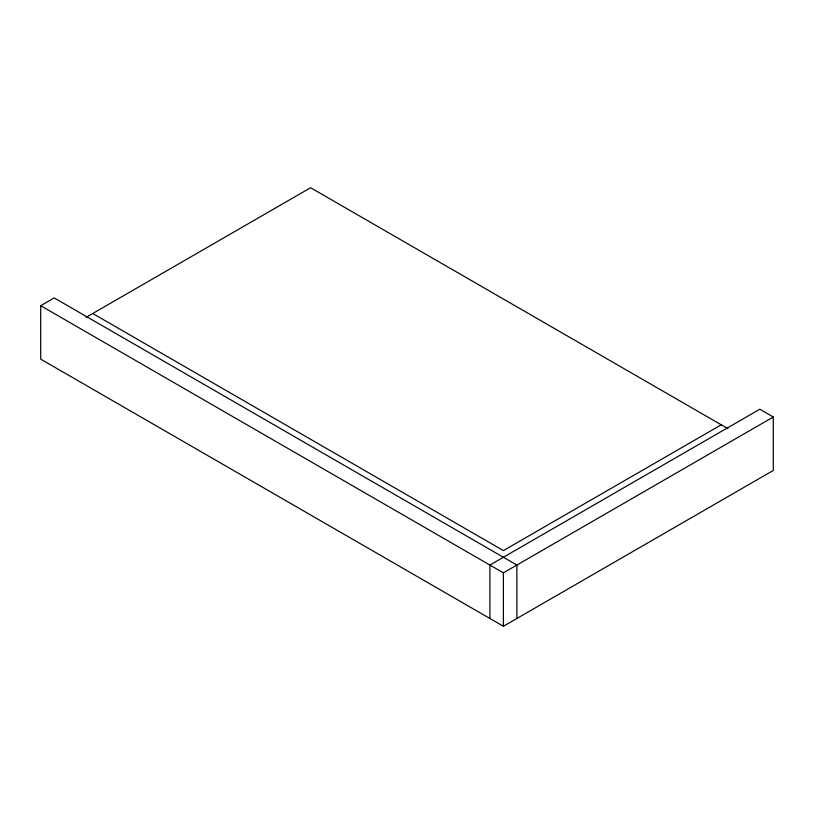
<?xml version="1.0" encoding="UTF-8"?>
<svg xmlns="http://www.w3.org/2000/svg" width="814" height="814" viewBox="0 0 814 814"><rect width="100%" height="100%" fill="white"/><g stroke="black" fill="none" stroke-linecap="round" stroke-linejoin="round"><path stroke-width="1.22" d="M489.896 618.477L489.896 565.058L759.808 409.228L773.3 417.012L773.3 470.441L503.398 626.271L40.7 359.137L40.7 305.708L54.192 297.924L516.89 565.058L516.89 618.477M86.111 317.338L310.602 187.729L727.879 428.632M721.245 424.806L503.398 550.59L92.755 313.502M40.7 305.708L503.398 572.842L773.3 417.012M503.398 572.842L503.398 626.271"/></g></svg>
